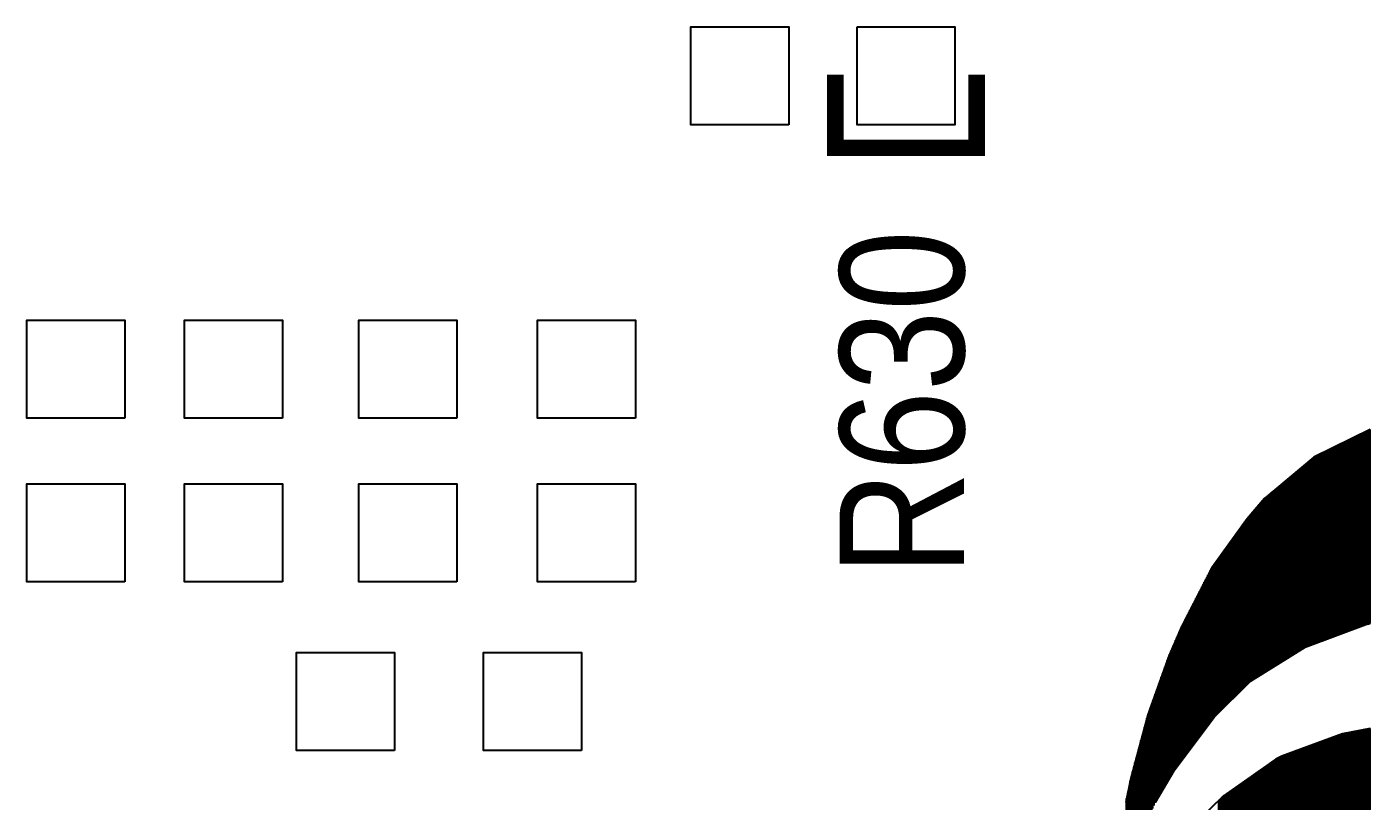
# Model space of a CAD drawing. Extents: x -34 to 106, y -22 to 53.
# Drawn here: x 52.66 to 60.88, y 21.48 to 26.22 of the extents above; entities that cross this region are included whole.
import ezdxf

# ---------------------------------------------------------------- set-up
doc = ezdxf.new("R2010")
doc.units = 0
doc.layers.add('BG_SILKTOP20240221', color=40, linetype='CONTINUOUS')
doc.layers.add('PIN_TOP', color=92, linetype='CONTINUOUS')

msp = doc.modelspace()

# ---------------------------------------------------------------- linework, layer by layer
at = {"layer": 'BG_SILKTOP20240221', "const_width": 0.1016}
msp.add_lwpolyline([(57.6072, 25.924002), (57.6072, 25.4762), (58.4708, 25.4762), (58.4708, 25.924002)], dxfattribs=at)
at = {"layer": 'BG_SILKTOP20240221'}
for points in [[(60.879228, 23.752556), (60.535566, 23.584154)], [(60.720478, 22.511004), (60.720478, 23.675086)], [(60.727844, 22.513798), (60.727844, 23.678388)], [(60.73521, 22.516592), (60.73521, 23.681944)], [(60.742322, 22.519132), (60.742322, 23.685754)], [(60.749688, 22.521672), (60.749688, 23.68931)], [(60.757054, 22.524466), (60.757054, 23.692612)], [(60.76442, 22.52726), (60.76442, 23.696422)], [(60.771786, 22.5298), (60.771786, 23.699978)], [(60.778898, 22.532594), (60.778898, 23.70328)], [(60.786264, 22.535388), (60.786264, 23.70709)], [(60.79363, 22.538182), (60.79363, 23.710646)], [(60.800996, 22.540976), (60.800996, 23.714456)], [(60.808362, 22.543516), (60.808362, 23.717758)], [(60.815474, 22.54631), (60.815474, 23.721314)], [(60.82284, 22.549104), (60.82284, 23.725124)], [(60.830206, 22.551898), (60.830206, 23.72868)], [(60.837572, 22.554692), (60.837572, 23.731982)], [(60.844938, 22.557232), (60.844938, 23.735792)], [(60.85205, 22.560026), (60.85205, 23.739348)], [(60.859416, 22.562312), (60.859416, 23.742904)], [(60.866782, 22.564344), (60.866782, 23.74646)], [(60.874148, 22.566376), (60.874148, 23.750016)], [(60.879228, 22.5679), (60.879228, 23.752556)], [(60.55233, 22.448266), (60.55233, 23.592536)], [(60.559442, 22.45106), (60.559442, 23.596092)], [(60.566808, 22.4536), (60.566808, 23.599648)], [(60.574174, 22.456394), (60.574174, 23.603458)], [(60.58154, 22.459188), (60.58154, 23.60676)], [(60.588906, 22.461982), (60.588906, 23.610316)], [(60.596018, 22.464776), (60.596018, 23.614126)], [(60.603384, 22.467316), (60.603384, 23.617682)], [(60.61075, 22.47011), (60.61075, 23.620984)], [(60.618116, 22.472904), (60.618116, 23.624794)], [(60.625482, 22.475444), (60.625482, 23.62835)], [(60.632594, 22.477984), (60.632594, 23.63216)], [(60.63996, 22.480778), (60.63996, 23.635462)], [(60.647326, 22.483572), (60.647326, 23.639018)], [(60.654692, 22.486366), (60.654692, 23.642828)], [(60.662058, 22.48916), (60.662058, 23.646384)], [(60.66917, 22.4917), (60.66917, 23.649686)], [(60.676536, 22.494494), (60.676536, 23.653496)], [(60.683902, 22.497288), (60.683902, 23.657052)], [(60.691268, 22.500082), (60.691268, 23.660608)], [(60.698634, 22.502876), (60.698634, 23.664164)], [(60.705746, 22.505416), (60.705746, 23.66772)], [(60.713112, 22.50821), (60.713112, 23.671276)], [(60.535566, 23.584154), (60.23229, 23.332186)], [(60.449714, 22.402292), (60.449714, 23.513288)], [(60.45708, 22.406864), (60.45708, 23.519384)], [(60.464446, 22.411436), (60.464446, 23.52548)], [(60.471812, 22.416008), (60.471812, 23.531576)], [(60.479178, 22.42058), (60.479178, 23.537672)], [(60.48629, 22.423882), (60.48629, 23.543768)], [(60.493656, 22.426676), (60.493656, 23.549864)], [(60.501022, 22.428962), (60.501022, 23.55596)], [(60.508388, 22.431756), (60.508388, 23.562056)], [(60.515754, 22.43455), (60.515754, 23.567644)], [(60.522866, 22.437344), (60.522866, 23.57374)], [(60.530232, 22.439884), (60.530232, 23.579836)], [(60.537598, 22.442678), (60.537598, 23.585424)], [(60.544964, 22.445472), (60.544964, 23.58898)], [(60.347352, 22.338284), (60.347352, 23.428198)], [(60.354718, 22.342856), (60.354718, 23.434294)], [(60.362084, 22.347428), (60.362084, 23.44039)], [(60.36945, 22.352), (60.36945, 23.446486)], [(60.376562, 22.356572), (60.376562, 23.452328)], [(60.383928, 22.361144), (60.383928, 23.458424)], [(60.391294, 22.365716), (60.391294, 23.46452)], [(60.39866, 22.370288), (60.39866, 23.470616)], [(60.406026, 22.37486), (60.406026, 23.476712)], [(60.413138, 22.379432), (60.413138, 23.482808)], [(60.420504, 22.384004), (60.420504, 23.488904)], [(60.42787, 22.388576), (60.42787, 23.495)], [(60.435236, 22.393148), (60.435236, 23.501096)], [(60.442602, 22.39772), (60.442602, 23.507192)], [(60.252356, 22.278848), (60.252356, 23.34895)], [(60.259722, 22.28342), (60.259722, 23.355046)], [(60.266834, 22.287992), (60.266834, 23.361142)], [(60.2742, 22.292564), (60.2742, 23.367238)], [(60.281566, 22.297136), (60.281566, 23.373334)], [(60.288932, 22.301708), (60.288932, 23.37943)], [(60.296298, 22.30628), (60.296298, 23.385526)], [(60.30341, 22.310852), (60.30341, 23.391622)], [(60.310776, 22.315424), (60.310776, 23.397718)], [(60.318142, 22.319996), (60.318142, 23.403814)], [(60.325508, 22.324568), (60.325508, 23.40991)], [(60.332874, 22.32914), (60.332874, 23.416006)], [(60.339986, 22.333712), (60.339986, 23.422102)], [(60.23229, 23.332186), (60.126118, 23.207726)], [(60.179204, 22.23262), (60.179204, 23.27021)], [(60.18657, 22.237192), (60.18657, 23.278846)], [(60.193682, 22.241764), (60.193682, 23.287228)], [(60.201048, 22.246336), (60.201048, 23.295864)], [(60.208414, 22.250908), (60.208414, 23.3045)], [(60.21578, 22.25548), (60.21578, 23.312882)], [(60.223146, 22.26056), (60.223146, 23.321518)], [(60.230258, 22.265132), (60.230258, 23.3299)], [(60.237624, 22.269704), (60.237624, 23.336758)], [(60.24499, 22.274276), (60.24499, 23.342854)], [(60.126118, 23.207726), (59.910218, 22.907752)], [(60.113418, 22.179026), (60.113418, 23.1902)], [(60.12053, 22.186392), (60.12053, 23.200106)], [(60.127896, 22.193758), (60.127896, 23.210266)], [(60.135262, 22.200616), (60.135262, 23.218648)], [(60.142628, 22.207982), (60.142628, 23.227284)], [(60.149994, 22.214332), (60.149994, 23.23592)], [(60.157106, 22.218904), (60.157106, 23.244302)], [(60.164472, 22.223476), (60.164472, 23.252938)], [(60.171838, 22.228048), (60.171838, 23.26132)], [(60.047378, 22.11451), (60.047378, 23.09876)], [(60.054744, 22.121876), (60.054744, 23.108666)], [(60.06211, 22.128734), (60.06211, 23.11908)], [(60.069476, 22.1361), (60.069476, 23.12924)], [(60.076842, 22.143212), (60.076842, 23.139146)], [(60.083954, 22.150324), (60.083954, 23.14956)], [(60.09132, 22.15769), (60.09132, 23.15972)], [(60.098686, 22.164802), (60.098686, 23.169626)], [(60.106052, 22.172168), (60.106052, 23.18004)], [(59.988958, 22.056852), (59.988958, 23.017226)], [(59.996324, 22.064218), (59.996324, 23.027386)], [(60.00369, 22.071076), (60.00369, 23.0378)], [(60.010802, 22.078442), (60.010802, 23.047706)], [(60.018168, 22.085554), (60.018168, 23.057866)], [(60.025534, 22.09292), (60.025534, 23.06828)], [(60.0329, 22.100032), (60.0329, 23.078186)], [(60.040266, 22.107144), (60.040266, 23.0886)], [(59.930538, 21.999194), (59.930538, 22.935946)], [(59.93765, 22.00656), (59.93765, 22.94636)], [(59.945016, 22.013672), (59.945016, 22.956266)], [(59.952382, 22.020784), (59.952382, 22.966426)], [(59.959748, 22.02815), (59.959748, 22.97684)], [(59.967114, 22.035262), (59.967114, 22.986746)], [(59.974226, 22.042628), (59.974226, 22.996906)], [(59.981592, 22.049486), (59.981592, 23.00732)], [(59.910218, 22.907752), (59.724036, 22.546056)], [(59.886596, 21.942806), (59.886596, 22.861778)], [(59.893962, 21.952712), (59.893962, 22.876256)], [(59.901074, 21.962364), (59.901074, 22.890226)], [(59.90844, 21.972016), (59.90844, 22.90445)], [(59.915806, 21.981922), (59.915806, 22.91588)], [(59.923172, 21.991574), (59.923172, 22.925786)], [(59.842654, 21.88464), (59.842654, 22.776434)], [(59.85002, 21.894292), (59.85002, 22.790912)], [(59.857386, 21.904198), (59.857386, 22.804882)], [(59.864498, 21.913596), (59.864498, 22.819106)], [(59.871864, 21.923248), (59.871864, 22.833584)], [(59.87923, 21.933154), (59.87923, 22.847554)], [(59.798712, 21.82622), (59.798712, 22.69109)], [(59.806078, 21.835872), (59.806078, 22.705568)], [(59.813444, 21.845524), (59.813444, 22.719792)], [(59.82081, 21.85543), (59.82081, 22.733762)], [(59.827922, 21.865082), (59.827922, 22.74824)], [(59.835288, 21.874988), (59.835288, 22.762464)], [(59.75477, 21.7678), (59.75477, 22.606)], [(59.762136, 21.777706), (59.762136, 22.620224)], [(59.769502, 21.787358), (59.769502, 22.634448)], [(59.776868, 21.797264), (59.776868, 22.648672)], [(59.784234, 21.806916), (59.784234, 22.662896)], [(59.791346, 21.816568), (59.791346, 22.67712)], [(59.724036, 22.546056), (59.647328, 22.366732)], [(59.718194, 21.71954), (59.718194, 22.532594)], [(59.72556, 21.728938), (59.72556, 22.549104)], [(59.732926, 21.73859), (59.732926, 22.563328)], [(59.740292, 21.748496), (59.740292, 22.577552)], [(59.747658, 21.758148), (59.747658, 22.591776)], [(60.480702, 22.421596), (60.853574, 22.560788)], [(60.853574, 22.560788), (60.879228, 22.5679)], [(59.681618, 21.670772), (59.681618, 22.44725)], [(59.688984, 21.680424), (59.688984, 22.464268)], [(59.69635, 21.690076), (59.69635, 22.48154)], [(59.703716, 21.699982), (59.703716, 22.498558)], [(59.711082, 21.709634), (59.711082, 22.515576)], [(59.647328, 22.366732), (59.519312, 22.008592)], [(59.645042, 21.608796), (59.645042, 22.361144)], [(59.652408, 21.621242), (59.652408, 22.378924)], [(59.659774, 21.633688), (59.659774, 22.396196)], [(59.66714, 21.646388), (59.66714, 22.413214)], [(59.674506, 21.658834), (59.674506, 22.430232)], [(60.147962, 22.21357), (60.480702, 22.421596)], [(59.615832, 21.558758), (59.615832, 22.279102)], [(59.623198, 21.571204), (59.623198, 22.299422)], [(59.630564, 21.583904), (59.630564, 22.32025)], [(59.63793, 21.59635), (59.63793, 22.34057)], [(59.586622, 21.50872), (59.586622, 22.197314)], [(59.593988, 21.52142), (59.593988, 22.217888)], [(59.601354, 21.533866), (59.601354, 22.238208)], [(59.608466, 21.546312), (59.608466, 22.258528)], [(59.92495, 21.994114), (60.147962, 22.21357)], [(59.557412, 21.453094), (59.557412, 22.115272)], [(59.564778, 21.469858), (59.564778, 22.135846)], [(59.57189, 21.483828), (59.57189, 22.156166)], [(59.579256, 21.496274), (59.579256, 22.176994)], [(59.528202, 21.386038), (59.528202, 22.033738)], [(59.535314, 21.402802), (59.535314, 22.054058)], [(59.54268, 21.419566), (59.54268, 22.074632)], [(59.550046, 21.43633), (59.550046, 22.094952)], [(59.519312, 22.008592), (59.41314, 21.613876)], [(59.506104, 21.335746), (59.506104, 21.959824)], [(59.51347, 21.35251), (59.51347, 21.987256)], [(59.520836, 21.369274), (59.520836, 22.01291)], [(59.680094, 21.66874), (59.92495, 21.994114)], [(59.48426, 21.2852), (59.48426, 21.878544)], [(59.491626, 21.302218), (59.491626, 21.905722)], [(59.498738, 21.318982), (59.498738, 21.9329)], [(60.71108, 21.891752), (60.338208, 21.75637)], [(60.71108, 21.891752), (60.579254, 15.625826)], [(60.579254, 15.625826), (60.71108, 21.891752)], [(60.63996, 18.512028), (60.63996, 21.866098)], [(60.647326, 18.860008), (60.647326, 21.868892)], [(60.654692, 19.208242), (60.654692, 21.871178)], [(60.662058, 19.556222), (60.662058, 21.873972)], [(60.66917, 19.904456), (60.66917, 21.876766)], [(60.676536, 20.252436), (60.676536, 21.879052)], [(60.683902, 20.600416), (60.683902, 21.881846)], [(60.691268, 20.94865), (60.691268, 21.88464)], [(60.698634, 21.29663), (60.698634, 21.887434)], [(60.705746, 21.645118), (60.705746, 21.88972)], [(60.879228, 21.924518), (60.71108, 21.891752)], [(60.713112, 12.787376), (60.713112, 21.89226)], [(60.720478, 12.78509), (60.720478, 21.893784)], [(60.727844, 12.782804), (60.727844, 21.895054)], [(60.73521, 12.780518), (60.73521, 21.896578)], [(60.742322, 12.778486), (60.742322, 21.898102)], [(60.749688, 12.775946), (60.749688, 21.899372)], [(60.757054, 12.773914), (60.757054, 21.900896)], [(60.76442, 12.771628), (60.76442, 21.90242)], [(60.771786, 12.769342), (60.771786, 21.903436)], [(60.778898, 12.767056), (60.778898, 21.90496)], [(60.786264, 12.76477), (60.786264, 21.906484)], [(60.79363, 12.762484), (60.79363, 21.908008)], [(60.800996, 12.760452), (60.800996, 21.909278)], [(60.808362, 12.757912), (60.808362, 21.910802)], [(60.815474, 12.75588), (60.815474, 21.912326)], [(60.82284, 12.753848), (60.82284, 21.913596)], [(60.830206, 12.751308), (60.830206, 21.91512)], [(60.837572, 12.749276), (60.837572, 21.916644)], [(60.844938, 12.746736), (60.844938, 21.917914)], [(60.85205, 12.744704), (60.85205, 21.919438)], [(60.859416, 12.742418), (60.859416, 21.920962)], [(60.866782, 12.740132), (60.866782, 21.922232)], [(60.874148, 12.737846), (60.874148, 21.923756)], [(60.879228, 15.59306), (60.879228, 21.924518)], [(59.462162, 21.234908), (59.462162, 21.796756)], [(59.469528, 21.251672), (59.469528, 21.823934)], [(59.476894, 21.268436), (59.476894, 21.851112)], [(60.413138, 18.835116), (60.413138, 21.783802)], [(60.420504, 18.694654), (60.420504, 21.786596)], [(60.42787, 18.554446), (60.42787, 21.788882)], [(60.435236, 18.413984), (60.435236, 21.791676)], [(60.442602, 18.273776), (60.442602, 21.79447)], [(60.449714, 18.13306), (60.449714, 21.796756)], [(60.45708, 17.992852), (60.45708, 21.79955)], [(60.464446, 17.852644), (60.464446, 21.802344)], [(60.471812, 17.712182), (60.471812, 21.805138)], [(60.479178, 17.571974), (60.479178, 21.807424)], [(60.48629, 17.431512), (60.48629, 21.810218)], [(60.493656, 17.291304), (60.493656, 21.813012)], [(60.501022, 17.150842), (60.501022, 21.815552)], [(60.508388, 17.010634), (60.508388, 21.818092)], [(60.515754, 16.870172), (60.515754, 21.820886)], [(60.522866, 16.729964), (60.522866, 21.82368)], [(60.530232, 16.589248), (60.530232, 21.82622)], [(60.537598, 16.44904), (60.537598, 21.82876)], [(60.544964, 16.308578), (60.544964, 21.831554)], [(60.55233, 16.16837), (60.55233, 21.834094)], [(60.559442, 16.028162), (60.559442, 21.836888)], [(60.566808, 15.8877), (60.566808, 21.839428)], [(60.574174, 15.747492), (60.574174, 21.841968)], [(60.58154, 15.727426), (60.58154, 21.844762)], [(60.588906, 16.075406), (60.588906, 21.847556)], [(60.596018, 16.42364), (60.596018, 21.850096)], [(60.603384, 16.77162), (60.603384, 21.852636)], [(60.61075, 17.1196), (60.61075, 21.85543)], [(60.618116, 17.467834), (60.618116, 21.858224)], [(60.625482, 17.815814), (60.625482, 21.86051)], [(60.632594, 18.164048), (60.632594, 21.863304)], [(59.440318, 21.184616), (59.440318, 21.715222)], [(59.447684, 21.20138), (59.447684, 21.7424)], [(59.45505, 21.218144), (59.45505, 21.769324)], [(60.301632, 21.738082), (59.979814, 21.511514)], [(60.252356, 20.345908), (60.252356, 21.703538)], [(60.259722, 20.351496), (60.259722, 21.708364)], [(60.266834, 20.34667), (60.266834, 21.713698)], [(60.2742, 20.341844), (60.2742, 21.718778)], [(60.281566, 20.336764), (60.281566, 21.724112)], [(60.288932, 20.331938), (60.288932, 21.729192)], [(60.296298, 20.327112), (60.296298, 21.734272)], [(60.338208, 21.75637), (60.301632, 21.738082)], [(60.30341, 20.322286), (60.30341, 21.738844)], [(60.310776, 20.31746), (60.310776, 21.742654)], [(60.318142, 20.31238), (60.318142, 21.74621)], [(60.325508, 20.307554), (60.325508, 21.75002)], [(60.332874, 20.302728), (60.332874, 21.753576)], [(60.339986, 20.297902), (60.339986, 21.757132)], [(60.347352, 20.293076), (60.347352, 21.759672)], [(60.354718, 20.287996), (60.354718, 21.762466)], [(60.362084, 20.26031), (60.362084, 21.76526)], [(60.36945, 20.225004), (60.36945, 21.7678)], [(60.376562, 20.189698), (60.376562, 21.77034)], [(60.383928, 20.154392), (60.383928, 21.773134)], [(60.391294, 20.118832), (60.391294, 21.775928)], [(60.39866, 20.083526), (60.39866, 21.778214)], [(60.406026, 18.975324), (60.406026, 21.781008)], [(59.418474, 21.134324), (59.418474, 21.633434)], [(59.425586, 21.151088), (59.425586, 21.660612)], [(59.432952, 21.167852), (59.432952, 21.68779)], [(59.56681, 21.474938), (59.680094, 21.66874)], [(60.135262, 20.20697), (60.135262, 21.620988)], [(60.142628, 20.21586), (60.142628, 21.626068)], [(60.149994, 20.224496), (60.149994, 21.631402)], [(60.157106, 20.233132), (60.157106, 21.636482)], [(60.164472, 20.241768), (60.164472, 21.641816)], [(60.171838, 20.250658), (60.171838, 21.646896)], [(60.179204, 20.25904), (60.179204, 21.651976)], [(60.18657, 20.26793), (60.18657, 21.65731)], [(60.193682, 20.276566), (60.193682, 21.662136)], [(60.201048, 20.285456), (60.201048, 21.667216)], [(60.208414, 20.293838), (60.208414, 21.67255)], [(60.21578, 20.302728), (60.21578, 21.67763)], [(60.223146, 20.311364), (60.223146, 21.682964)], [(60.230258, 20.32), (60.230258, 21.688044)], [(60.237624, 20.328636), (60.237624, 21.693124)], [(60.24499, 20.337526), (60.24499, 21.698458)], [(60.705746, 12.789408), (60.705746, 21.645372)], [(59.41314, 21.613876), (59.38393, 21.471382)], [(59.403742, 21.099272), (59.403742, 21.567902)], [(59.411108, 21.11756), (59.411108, 21.603716)], [(60.018168, 19.966432), (60.018168, 21.538692)], [(60.025534, 19.987006), (60.025534, 21.543772)], [(60.0329, 20.007072), (60.0329, 21.549106)], [(60.040266, 20.027392), (60.040266, 21.554186)], [(60.047378, 20.047712), (60.047378, 21.55952)], [(60.054744, 20.068032), (60.054744, 21.5646)], [(60.06211, 20.088352), (60.06211, 21.569426)], [(60.069476, 20.108672), (60.069476, 21.57476)], [(60.076842, 20.128992), (60.076842, 21.57984)], [(60.083954, 20.146264), (60.083954, 21.58492)], [(60.09132, 20.1549), (60.09132, 21.590254)], [(60.098686, 20.16379), (60.098686, 21.595334)], [(60.106052, 20.172172), (60.106052, 21.600668)], [(60.113418, 20.181062), (60.113418, 21.605748)], [(60.12053, 20.189698), (60.12053, 21.610828)], [(60.127896, 20.198588), (60.127896, 21.615908)], [(59.38901, 21.05533), (59.38901, 21.496528)], [(59.396376, 21.077174), (59.396376, 21.532342)], [(59.979814, 21.511514), (59.826398, 21.361654)], [(59.952382, 19.842226), (59.952382, 21.484844)], [(59.959748, 19.853656), (59.959748, 21.491956)], [(59.967114, 19.865594), (59.967114, 21.499068)], [(59.974226, 19.877278), (59.974226, 21.506434)], [(59.981592, 19.888708), (59.981592, 21.513038)], [(59.988958, 19.900646), (59.988958, 21.518372)], [(59.996324, 19.91233), (59.996324, 21.523198)], [(60.00369, 19.926046), (60.00369, 21.528278)], [(60.010802, 19.946366), (60.010802, 21.533612)]]:
    msp.add_lwpolyline(points, dxfattribs=at)
at = {"layer": 'PIN_TOP'}
for points in [[(57.32272, 25.616408), (56.72328, 25.616408), (56.72328, 26.215848), (57.32272, 26.215848)], [(57.73928, 26.215848), (58.33872, 26.215848), (58.33872, 25.616408), (57.73928, 25.616408)], [(53.25872, 23.822152), (52.65928, 23.822152), (52.65928, 24.421592), (53.25872, 24.421592)], [(54.22392, 23.822152), (53.62448, 23.822152), (53.62448, 24.421592), (54.22392, 24.421592)], [(55.29072, 23.822152), (54.69128, 23.822152), (54.69128, 24.421592), (55.29072, 24.421592)], [(56.38292, 23.822152), (55.78348, 23.822152), (55.78348, 24.421592), (56.38292, 24.421592)], [(53.25872, 22.822408), (52.65928, 22.822408), (52.65928, 23.421848), (53.25872, 23.421848)], [(54.22392, 22.822408), (53.62448, 22.822408), (53.62448, 23.421848), (54.22392, 23.421848)], [(55.29072, 22.822408), (54.69128, 22.822408), (54.69128, 23.421848), (55.29072, 23.421848)], [(56.38292, 22.822408), (55.78348, 22.822408), (55.78348, 23.421848), (56.38292, 23.421848)], [(54.90972, 21.790152), (54.31028, 21.790152), (54.31028, 22.389592), (54.90972, 22.389592)], [(56.05272, 21.790152), (55.45328, 21.790152), (55.45328, 22.389592), (56.05272, 22.389592)]]:
    msp.add_lwpolyline(points, close=True, dxfattribs=at)

# ---------------------------------------------------------------- texts
at = {"layer": 'BG_SILKTOP20240221', "width": 0.866667}
msp.add_text('R630', height=0.762, rotation=90, dxfattribs=at).set_placement((58.3946, 22.86))

doc.saveas('drawing.dxf')
